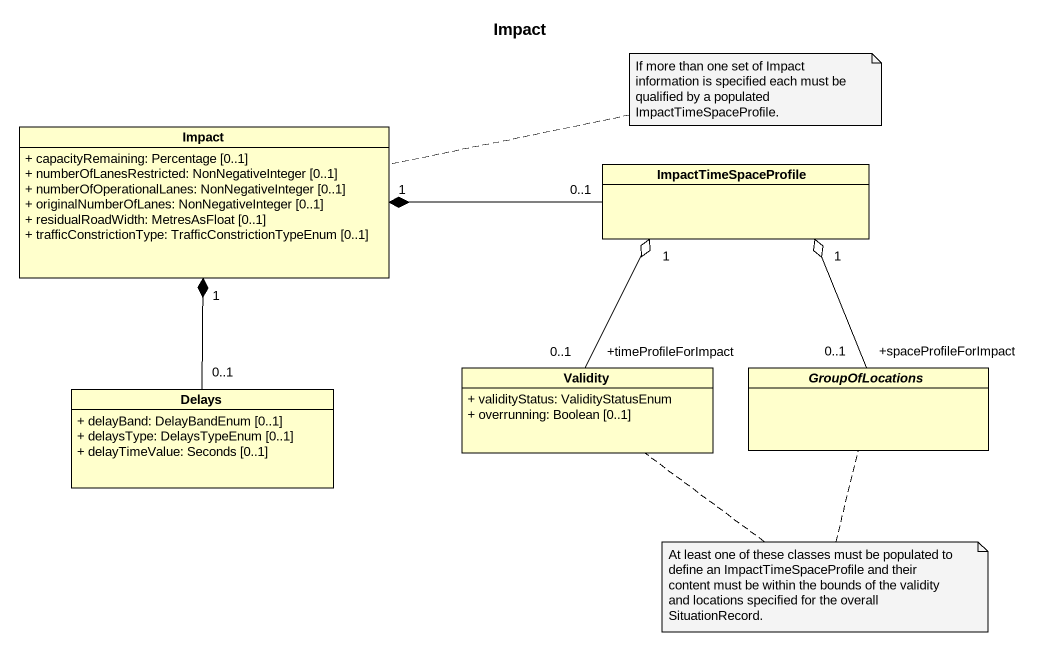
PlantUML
@startuml
title Impact
hide circle
hide empty members
skinparam classAttributeIconSize 0
class Impact {
  + capacityRemaining: Percentage [0..1]
  + numberOfLanesRestricted: NonNegativeInteger [0..1]
  + numberOfOperationalLanes: NonNegativeInteger [0..1]
  + originalNumberOfLanes: NonNegativeInteger [0..1]
  + residualRoadWidth: MetresAsFloat [0..1]
  + trafficConstrictionType: TrafficConstrictionTypeEnum [0..1]
}
class ImpactTimeSpaceProfile
class Validity {
  + validityStatus: ValidityStatusEnum
  + overrunning: Boolean [0..1]
}
abstract class GroupOfLocations
class Delays {
  + delayBand: DelayBandEnum [0..1]
  + delaysType: DelaysTypeEnum [0..1]
  + delayTimeValue: Seconds [0..1]
}
ImpactTimeSpaceProfile "0..1" -left-* "1" Impact
Validity "+timeProfileForImpact\n0..1" -up-o "1" ImpactTimeSpaceProfile
GroupOfLocations "+spaceProfileForImpact\n0..1" -up-o "1" ImpactTimeSpaceProfile
Delays "0..1" -up-* "1" Impact
note right of Impact : If more than one set of Impact information is specified each must be qualified by a populated ImpactTimeSpaceProfile.
note as N2
  At least one of these classes must be populated to define an ImpactTimeSpaceProfile and their content must be within the bounds of the validity and locations specified for the overall SituationRecord.
end note
N2 .. Validity
N2 .. GroupOfLocations
@enduml
